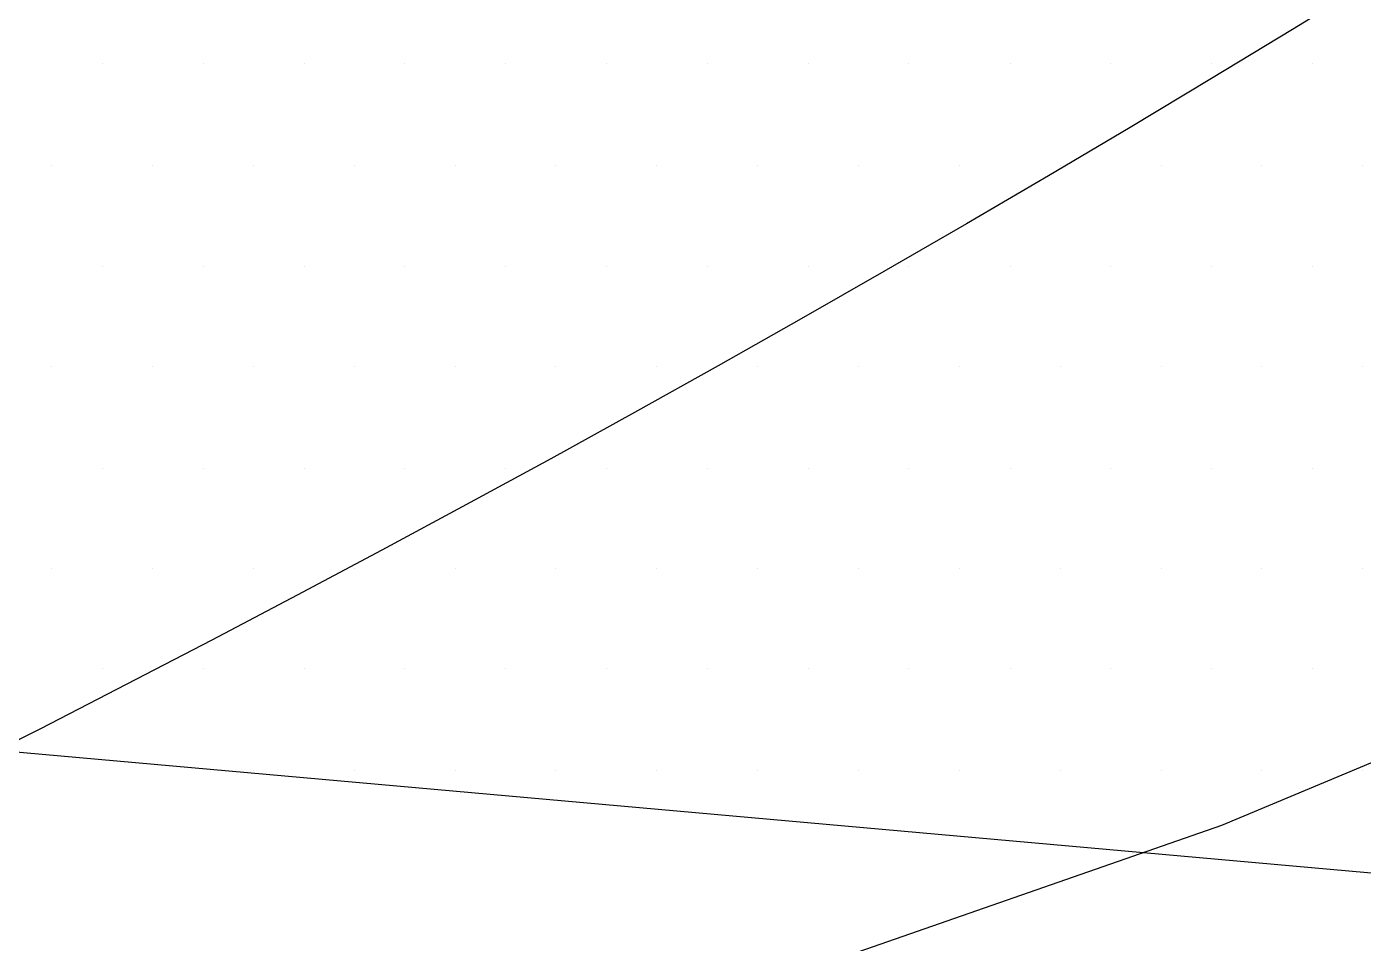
# Model space of a CAD drawing. Header units: millimetres. Extents: x -1573 to 210, y -360 to 557.
# Drawn here: x -489.689 to -488.959, y 17.881 to 18.381 of the extents above; entities that cross this region are included whole.
import ezdxf

# ---------------------------------------------------------------- set-up
doc = ezdxf.new("R2010")
doc.units = ezdxf.units.MM
doc.header["$LTSCALE"] = 2
doc.linetypes.add('CACHEX2', pattern=[0.75, 0.5, -0.25])
for name, color, linetype in [('CALQUE_7', 4, 'Continuous'), ('CARTOUCHE', 7, 'Continuous'), ('rosace', 7, 'Continuous')]:
    doc.layers.add(name, color=color, linetype=linetype)

# ---------------------------------------------------------------- blocks, each defined once
blk = doc.blocks.new('A$C715108E3')
at = {"layer": 'CALQUE_7', "color": 131}
for p, q in [((0.2541, -21.4954), (0.2541, -21.4954)), ((0.346, -21.4954), (0.346, -21.4954)), ((0.4378, -21.4954), (0.4378, -21.4954)), ((0.5293, -21.4954), (0.5293, -21.4954)), ((0.6211, -21.4954), (0.6211, -21.4954)), ((0.7131, -21.4954), (0.7131, -21.4954)), ((0.8044, -21.4954), (0.8044, -21.4954)), ((0.8964, -21.4954), (0.8964, -21.4954)), ((0.988, -21.4954), (0.988, -21.4954)), ((1.0801, -21.4954), (1.0801, -21.4954)), ((1.1717, -21.4954), (1.1717, -21.4954)), ((1.2634, -21.4954), (1.2634, -21.4954)), ((1.3554, -21.4954), (1.3554, -21.4954)), ((0.2084, -21.5878), (0.2084, -21.5878)), ((0.3002, -21.5878), (0.3002, -21.5878)), ((0.3917, -21.5878), (0.3917, -21.5878)), ((0.4835, -21.5878), (0.4835, -21.5878)), ((0.5755, -21.5878), (0.5755, -21.5878)), ((0.6668, -21.5878), (0.6668, -21.5878)), ((0.7588, -21.5878), (0.7588, -21.5878)), ((0.8507, -21.5878), (0.8507, -21.5878)), ((0.9423, -21.5878), (0.9423, -21.5878)), ((1.034, -21.5878), (1.034, -21.5878)), ((1.1256, -21.5878), (1.1256, -21.5878)), ((1.2176, -21.5878), (1.2176, -21.5878)), ((1.3089, -21.5878), (1.3089, -21.5878)), ((1.4009, -21.5878), (1.4009, -21.5878)), ((0.2541, -21.6792), (0.2541, -21.6792)), ((0.346, -21.6792), (0.346, -21.6792)), ((0.4378, -21.6792), (0.4378, -21.6792)), ((0.5293, -21.6792), (0.5293, -21.6792)), ((0.6211, -21.6792), (0.6211, -21.6792)), ((0.7131, -21.6792), (0.7131, -21.6792)), ((0.8044, -21.6792), (0.8044, -21.6792)), ((0.8964, -21.6792), (0.8964, -21.6792)), ((0.988, -21.6792), (0.988, -21.6792)), ((1.0801, -21.6792), (1.0801, -21.6792)), ((1.1717, -21.6792), (1.1717, -21.6792)), ((1.2634, -21.6792), (1.2634, -21.6792)), ((1.3554, -21.6792), (1.3554, -21.6792)), ((0.2084, -21.7705), (0.2084, -21.7705)), ((0.3002, -21.7705), (0.3002, -21.7705)), ((0.3917, -21.7705), (0.3917, -21.7705)), ((0.4835, -21.7705), (0.4835, -21.7705)), ((0.5755, -21.7705), (0.5755, -21.7705)), ((0.6668, -21.7705), (0.6668, -21.7705)), ((0.7588, -21.7705), (0.7588, -21.7705)), ((0.8507, -21.7705), (0.8507, -21.7705)), ((0.9423, -21.7705), (0.9423, -21.7705)), ((1.034, -21.7705), (1.034, -21.7705)), ((1.1256, -21.7705), (1.1256, -21.7705)), ((1.2176, -21.7705), (1.2176, -21.7705)), ((1.3089, -21.7705), (1.3089, -21.7705)), ((1.4009, -21.7705), (1.4009, -21.7705)), ((0.2541, -21.8631), (0.2541, -21.8631)), ((0.346, -21.8631), (0.346, -21.8631)), ((0.4378, -21.8631), (0.4378, -21.8631)), ((0.5293, -21.8631), (0.5293, -21.8631)), ((0.6211, -21.8631), (0.6211, -21.8631)), ((0.7131, -21.8631), (0.7131, -21.8631)), ((0.8044, -21.8631), (0.8044, -21.8631)), ((0.8964, -21.8631), (0.8964, -21.8631)), ((0.988, -21.8631), (0.988, -21.8631)), ((1.0801, -21.8631), (1.0801, -21.8631)), ((1.1717, -21.8631), (1.1717, -21.8631)), ((1.2634, -21.8631), (1.2634, -21.8631)), ((1.3554, -21.8631), (1.3554, -21.8631)), ((0.2084, -21.9543), (0.2084, -21.9543)), ((0.3002, -21.9543), (0.3002, -21.9543)), ((0.3917, -21.9543), (0.3917, -21.9543)), ((0.4835, -21.9543), (0.4835, -21.9543)), ((0.5755, -21.9543), (0.5755, -21.9543)), ((0.6668, -21.9543), (0.6668, -21.9543)), ((0.7588, -21.9543), (0.7588, -21.9543)), ((0.8507, -21.9543), (0.8507, -21.9543)), ((0.9423, -21.9543), (0.9423, -21.9543)), ((1.034, -21.9543), (1.034, -21.9543)), ((1.1256, -21.9543), (1.1256, -21.9543)), ((1.2176, -21.9543), (1.2176, -21.9543)), ((1.3089, -21.9543), (1.3089, -21.9543)), ((1.4009, -21.9543), (1.4009, -21.9543)), ((0.2541, -22.0456), (0.2541, -22.0456)), ((0.346, -22.0456), (0.346, -22.0456)), ((0.4378, -22.0456), (0.4378, -22.0456)), ((0.5293, -22.0456), (0.5293, -22.0456)), ((0.6211, -22.0456), (0.6211, -22.0456)), ((0.7131, -22.0456), (0.7131, -22.0456)), ((0.8044, -22.0456), (0.8044, -22.0456)), ((0.8964, -22.0456), (0.8964, -22.0456)), ((0.988, -22.0456), (0.988, -22.0456)), ((1.0801, -22.0456), (1.0801, -22.0456)), ((1.1717, -22.0456), (1.1717, -22.0456)), ((1.2634, -22.0456), (1.2634, -22.0456)), ((1.3554, -22.0456), (1.3554, -22.0456)), ((0.3632, -22.1382), (0.3632, -22.1382)), ((0.3917, -22.1382), (0.3917, -22.1382)), ((0.4835, -22.1382), (0.4835, -22.1382)), ((0.5755, -22.1382), (0.5755, -22.1382)), ((0.6668, -22.1382), (0.6668, -22.1382)), ((0.7588, -22.1382), (0.7588, -22.1382)), ((0.8507, -22.1382), (0.8507, -22.1382)), ((0.9423, -22.1382), (0.9423, -22.1382)), ((1.034, -22.1382), (1.034, -22.1382)), ((1.1256, -22.1382), (1.1256, -22.1382)), ((1.2176, -22.1382), (1.2176, -22.1382)), ((1.3089, -22.1382), (1.3089, -22.1382)), ((1.4009, -22.1382), (1.4009, -22.1382)), ((1.3891, -22.2295), (1.3891, -22.2295))]:
    blk.add_line(p, q, dxfattribs=at)
blk.add_lwpolyline([(-2.3854, -21.8923), (1.9656, -22.2806), (2.6017, -21.6183), (3.2786, -20.7927), (-3.3817, -20.0761)], dxfattribs=at)
blk = doc.blocks.new('A$C581E6685')
at = {"layer": 'rosace', "color": 32, "linetype": 'CACHEX2', "ltscale": 1.5}
blk.add_ellipse((-38.0538, 23.8138), major_axis=(-19.0311, -3.534), ratio=0.590567, dxfattribs=at)
at = {"layer": 'rosace', "color": 32}
blk.add_ellipse((-37.6144, 23.8499), major_axis=(-13.5768, -4.2839), ratio=0.791971, dxfattribs=at)
at = {"layer": 'CARTOUCHE'}
blk.add_blockref('A$C715108E3', (-31.6739, 36.3189), dxfattribs=at)

msp = doc.modelspace()

# ---------------------------------------------------------------- linework, layer by layer
at = {"layer": 'CARTOUCHE'}
msp.add_rational_spline([(-508.06649, 33.7081), (-508.06649, 22.81694), (-508.06649, 11.92578), (-508.06649, 8.08578), (-504.22649, 8.08578), (-458.68722, 8.08578), (-413.14796, 8.08578), (-409.30796, 8.08578), (-409.30796, 11.92578), (-409.30796, 22.81694), (-409.30796, 33.7081), (-409.30796, 37.5481), (-413.14796, 37.5481), (-458.68722, 37.5481), (-504.22649, 37.5481), (-508.06649, 37.5481), (-508.06649, 33.7081)], [1, 1, 1, 0.707106781187, 1, 1, 1, 0.707106781187, 1, 1, 1, 0.707106781187, 1, 1, 1, 0.707106781187, 1], degree=2, knots=[0, 0, 0, 1, 1, 2.570796, 2.570796, 3.570796, 3.570796, 5.141593, 5.141593, 6.141593, 6.141593, 7.712389, 7.712389, 8.712389, 8.712389, 10.283185, 10.283185, 10.283185], dxfattribs=at)

# ---------------------------------------------------------------- block references
at = {"layer": 'CARTOUCHE', "xscale": 0.6, "yscale": 0.6, "zscale": 0.6}
msp.add_blockref('A$C581E6685', (-470.79575, 9.46636), dxfattribs=at)

doc.saveas('drawing.dxf')
